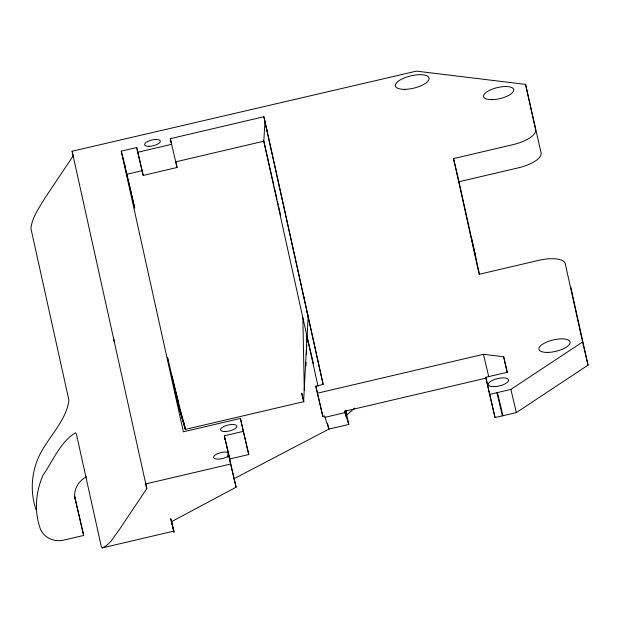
<?xml version="1.0" encoding="UTF-8"?>
<svg xmlns="http://www.w3.org/2000/svg" width="619" height="619" viewBox="0 0 619 619"><rect width="100%" height="100%" fill="white"/><g stroke="black" fill="none" stroke-linecap="round" stroke-linejoin="round"><path stroke-width="0.93" d="M305.956 366.231L306.088 362.394M306.366 354.726L306.707 345.139M306.807 342.261L308.177 316.688L307.086 312.053M173.575 383.618L185.514 429.578L177.754 402.474L185.259 429.431L303.612 401.692L307.016 336.504L313.431 363.632M263.795 141.202L264.955 121.378L263.864 116.751L170.326 138.671L171.579 144.335L137.743 152.266L143.221 175.417L177.049 167.494L175.796 161.822L263.795 141.202L318.042 386.326M227.668 457.155L228.055 452.365L224.388 435.799L243.29 431.366L240.435 418.444L183.379 431.814L121.27 151.144L136.698 147.523L143.221 175.417M229.479 460.784L229.858 458.95L224.388 435.799L224.542 439.66M479.501 274.31L459.019 181.746L518.227 167.873A25.549 9.324 -13.3 0 0 541.091 152.932L525.577 84.401L416.463 71.123L72.098 151.229L146.819 488.569L118.484 530.885C113.687 536.828 109.795 545.068 102.297 547.877L101.354 546.786L76.369 433.896L75.425 432.805C60.353 441.951 52.777 461.163 43.013 475.245C36.003 491.2 34.215 509.53 39.5 526.266A20.442 19.034 -12.5 0 0 63.78 540.124L83.681 535.458L74.698 496.221M354.757 408.06L346.725 415.016L345.611 410.32M171.455 521.709L236.11 487.192L228.775 455.623L227.877 456.335A8.364 3.049 -13.3 0 1 216.364 459.035A8.364 3.049 -13.3 0 1 215.435 454.818A8.364 3.049 -13.3 0 1 226.949 452.118L228.055 452.365M570.726 286.852L588.05 365.14L516.347 412.571L495.061 417.562L489.59 394.411L510.876 389.421L582.58 341.99L565.255 263.702A25.549 9.324 -13.3 0 0 538.36 260.421L479.152 274.302L453.549 158.596L512.756 144.714A25.549 9.324 -13.3 0 0 535.621 129.781L525.577 84.401M233.804 478.851L328.906 429.114L348.807 424.448L345.681 410.304M142.169 170.682L126.748 174.295L124.326 163.37M308.177 316.688L308.61 316.588M327.583 423.504L328.906 429.114L324.596 415.953L322.832 416.37L315.791 386.148L323.103 384.438L263.864 116.751M317.354 393.22L483.447 354.292L503.649 356.753L507.371 372.491M489.59 394.411L485.807 377.296L507.085 372.305L503.649 356.753M486.108 378.101L344.497 411.295L348.807 424.448M324.929 417.345L344.829 412.68M229.858 458.95L248.768 454.516L240.435 418.444M228.775 455.623L230.632 464.033L145.72 483.934L146.819 488.569M102.297 547.877L173.761 531.133L173.498 529.879M173.761 531.133L170.728 518.637L174.04 532.34L171.664 521.608M182.86 420.827L179.115 408.501L179.363 409.763L174.984 391.239A20.442 19.034 -12.5 0 1 175.386 393.692M178.365 402.041L167.587 357.813A20.442 19.034 -12.5 0 1 167.989 360.266M185.553 429.687L183.301 420.881L185.259 429.431M303.921 401.948L301.716 393.135L303.612 401.692M582.58 341.99L588.05 365.14M510.876 389.421L516.347 412.571M453.549 158.596L459.019 181.746M471.523 238.23L475.802 257.055L474.015 249.519M497.444 392.57L502.914 415.72M496.933 392.694L502.404 415.844M483.447 354.292L488.701 376.514M485.807 377.296L495.061 417.562M346.137 416.548L344.853 411.117A30.664 28.551 -12.5 0 0 345.294 412.974M266.085 126.794L267.184 131.429M302.908 293.197L304.006 297.824M315.791 386.148L322.832 416.37M243.29 431.366L248.768 454.516M170.326 138.671L177.049 167.494M230.632 464.033L236.11 487.192M123.011 157.814L123.901 161.574M124.342 163.424L125.193 167.022M126.678 173.312L134.733 208.092L121.27 151.144M72.098 151.229L73.189 155.864L44.862 198.181C39.252 207.69 31.995 217.354 30.95 228.651L68.972 400.47C66.218 419.125 51.81 433.757 42.641 449.487C32.25 466.633 29.364 488.213 35.329 507.402A20.442 19.034 -12.5 0 0 36.072 509.785M113.37 337.726L114.461 342.361M74.512 496.531L83.681 535.458M263.787 140.939L273.807 185.197M274.232 187.085L277.002 199.326M277.428 201.206L278.279 204.974M278.705 206.854L280.624 215.335M264.955 121.378L323.157 384.368M136.698 147.523L137.743 152.266M171.966 376.337L179.363 409.763M302.846 317.648L304.293 390.102M74.93 498.411A21.758 20.257 -12.5 0 1 86.567 476.792M130.354 189.576A20.442 19.034 -12.5 0 1 130.756 192.029M225.231 431.551A8.364 3.049 -13.3 0 0 236.868 426.112A8.364 3.049 -13.3 0 0 224.086 426.39A8.364 3.049 -13.3 0 0 225.231 431.551M494.07 386.674A10.407 3.799 -13.3 0 0 508.555 379.904A10.407 3.799 -13.3 0 0 492.654 380.252A10.407 3.799 -13.3 0 0 494.07 386.674M547.807 352.412A16.024 5.85 -13.3 0 0 570.122 341.982A16.024 5.85 -13.3 0 0 545.618 342.524A16.024 5.85 -13.3 0 0 547.807 352.412M492.136 99.651A15.514 5.664 -13.3 0 0 513.731 89.554A15.514 5.664 -13.3 0 0 490.024 90.08A15.514 5.664 -13.3 0 0 492.136 99.651M404.988 89.337A17.309 6.314 -13.3 0 0 429.083 78.071A17.309 6.314 -13.3 0 0 402.629 78.659A17.309 6.314 -13.3 0 0 404.988 89.337M149.086 146.316A8.078 2.948 -13.3 0 0 160.329 141.062A8.078 2.948 -13.3 0 0 147.987 141.333A8.078 2.948 -13.3 0 0 149.086 146.316"/></g></svg>
